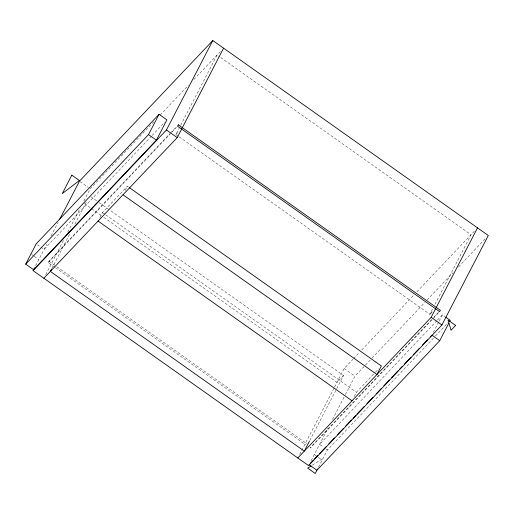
<?xml version="1.0" encoding="UTF-8"?>
<svg xmlns="http://www.w3.org/2000/svg" width="514" height="514" viewBox="0 0 514 514"><rect width="100%" height="100%" fill="white"/><g stroke="black" fill="none" stroke-linecap="round" stroke-linejoin="round"><path stroke-width="0.39" stroke-dasharray="2.57 1.93" d="M35.659 265.654L46.703 244.356M51.117 235.836L58.108 222.35M54.792 267.216L48.239 262.577L48.959 261.196L170.018 133.512M45.701 274.701L64.006 239.383M67.777 232.103L80.293 207.964M83.968 200.871L90.226 188.799L154.149 121.381M51.818 268.578L70.135 233.24M74.896 224.053L86.249 202.143M99.922 217.512L102.498 212.539L127.414 186.261L128.725 187.186M125.204 190.521L127.414 186.261M178.48 136.39L175.859 134.54L179.174 128.147M180.645 125.307L217.088 54.998L219.709 56.855M299.636 454.44L334.235 387.691M334.601 386.984L344.168 368.525L352.989 359.228M309.794 440.53L343.493 375.509L109.842 210.142M311.156 460.634L328.08 427.976M332.5 419.456L345.01 395.317M345.376 394.611L354.949 376.152L364.863 365.692M354.236 396.525L356.446 392.259L374.86 372.836M318.474 467.245L327.437 449.956L434.838 336.683M431.278 311.426L432.749 308.58M434.96 304.32L471.03 234.725L220.358 57.317M433.334 332.34L438.77 321.848M439.136 321.147L442.4 314.851L445.021 316.708M160.207 114.988L188.317 85.35M193.823 79.535L220.879 51.008M151.482 136.139L44.082 249.412L37.528 244.78M152.035 135.555L164.705 122.197M170.571 132.933L176.623 126.547M48.239 262.577L176.456 127.35M175.859 134.54L179.103 131.115M353.542 358.644L359.601 352.251M361.805 349.925L414.155 294.715M416.912 291.811L474.82 230.735M343.493 375.509L337.004 382.358L103.346 216.992M365.415 365.107L371.481 358.714M372.027 358.136L424.93 302.341M427.134 300.015L453.033 272.703M458.546 266.888L484.991 238.991M375.4 372.271L378.651 368.84M431.567 319.586L311.054 446.692L310.34 448.073L439.104 312.268M433.771 317.267L438.725 312.043M436.894 320.659L319.573 444.392L323.505 447.174M437.44 320.081L442.4 314.851M435.39 336.098L448.06 322.741M312.377 465.112L323.133 458.257M179.135 136.852L429.807 314.266M80.088 181.622L88.324 187.456M344.168 368.525L354.949 376.152M90.856 196.714L96.748 200.878M99.369 202.734L109.186 209.68M102.498 212.539L105.119 214.389M105.775 214.852L356.446 392.259M84.367 203.557L102.691 216.529M326.127 449.03L327.437 449.956M48.959 261.196L56.167 266.297M56.823 266.76L307.121 443.91M55.448 267.678L305.753 444.828M31.611 254.456L33.577 255.85M34.232 256.313L38.82 259.557M314.317 454.537L317.594 456.856M318.25 457.319L322.175 460.101"/><path stroke-width="0.77" d="M25.7 264.138L36.218 243.848L159.044 114.307L166.902 119.871L156.391 140.161L33.564 269.702L25.7 264.138L148.527 134.597L159.044 114.307M59.579 219.51L79.452 181.172L212.809 40.529L488.3 235.502L441.931 324.957L308.58 465.6L33.082 270.627L34.56 267.788M51.451 269.285L50.353 271.405L304.294 451.131L309.422 441.237M33.082 270.627L166.44 129.978L212.809 40.529M43.857 278.254L177.214 137.604L223.584 48.155M317.62 468.89L315.249 473.471L307.674 468.113L311.034 465.973M297.805 457.974L431.156 317.331L477.525 227.882M309.055 464.682L316.92 470.246L439.746 340.705L448.812 323.216M449.538 321.815L450.264 320.415L445.677 317.17M429.807 314.266L431.966 311.979M310.16 463.519L313.463 460.03M314.568 458.873L317.87 455.385M319.522 453.644L326.133 446.672M328.883 443.768L334.396 437.96M337.698 434.471L343.204 428.663M345.408 426.337L351.467 419.951M353.118 418.21L355.874 415.306M356.973 414.143L364.137 406.587M366.887 403.683L372.946 397.296M376.254 393.808L381.208 388.584M383.964 385.673L389.471 379.865M391.674 377.546L398.286 370.575M399.384 369.412L402.141 366.508M404.345 364.182L410.956 357.211M413.706 354.307L419.212 348.498M422.521 345.016L427.475 339.786M430.231 336.882L431.882 335.141L439.746 340.705M166.44 129.978L177.214 137.604M431.156 317.331L441.931 324.957M148.527 134.597L156.391 140.161M129.38 187.649L381.362 365.981L376.942 374.513L122.994 194.787M98.078 221.065L352.026 400.791M71.825 175.145L62.271 193.592L79.4 180.504L71.825 175.145M178.274 124.806L177.561 126.187L439.656 311.683L440.376 310.302L178.274 124.806M455.622 325.426L451.054 330.239L448.047 320.068L455.622 325.426"/></g></svg>
